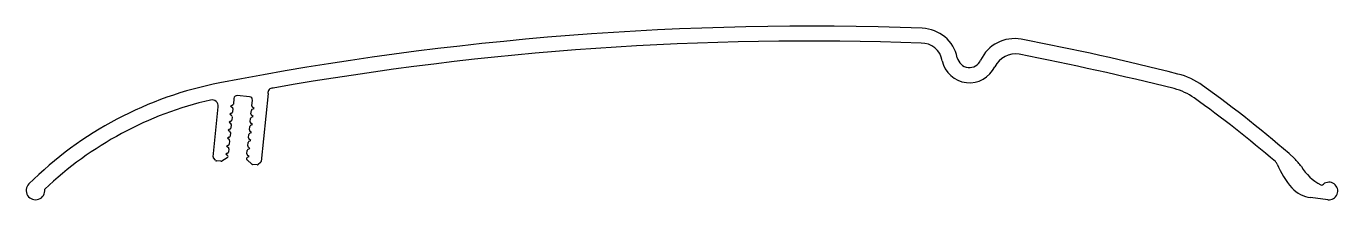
# Model space of a CAD drawing. Extents: x 2018 to 2230, y 1775 to 1803.
import ezdxf

# ---------------------------------------------------------------- set-up
doc = ezdxf.new("R2010")
doc.units = 0
doc.header["$LTSCALE"] = 5
doc.layers.get('0').update_dxf_attribs({"linetype": 'CONTINUOUS'})

msp = doc.modelspace()

# ---------------------------------------------------------------- linework, layer by layer
for p, q in [((2056.94, 1792.48), (2055.83, 1781.49)), ((2048.07, 1782.28), (2048.88, 1790.36)), ((2051.19, 1790.59), (2050.9, 1790.46)), ((2050.9, 1790.46), (2051.16, 1790.27)), ((2051.43, 1791.71), (2051.34, 1790.79)), ((2053.97, 1791.96), (2051.98, 1792.16)), ((2054.32, 1790.49), (2054.42, 1791.41)), ((2054.69, 1790.08), (2054.43, 1790.26)), ((2051.06, 1789.3), (2050.77, 1789.17)), ((2050.77, 1789.17), (2051.03, 1788.98)), ((2051.13, 1788.75), (2051.08, 1788.21)), ((2051.26, 1790.05), (2051.21, 1789.5)), ((2054.06, 1787.9), (2054.12, 1788.45)), ((2054.19, 1789.2), (2054.25, 1789.74)), ((2054.26, 1788.65), (2054.55, 1788.78)), ((2054.55, 1788.78), (2054.3, 1788.97)), ((2054.4, 1789.95), (2054.69, 1790.08)), ((2050.8, 1786.71), (2050.51, 1786.58)), ((2050.51, 1786.58), (2050.77, 1786.39)), ((2050.93, 1788), (2050.64, 1787.87)), ((2050.64, 1787.87), (2050.9, 1787.69)), ((2050.87, 1786.17), (2050.82, 1785.62)), ((2051, 1787.46), (2050.95, 1786.91)), ((2053.93, 1786.61), (2053.99, 1787.16)), ((2054, 1786.07), (2054.29, 1786.2)), ((2054.29, 1786.2), (2054.03, 1786.38)), ((2054.13, 1787.36), (2054.42, 1787.49)), ((2054.42, 1787.49), (2054.17, 1787.68)), ((2050.54, 1784.12), (2050.25, 1783.99)), ((2050.25, 1783.99), (2050.51, 1783.81)), ((2050.67, 1785.42), (2050.38, 1785.29)), ((2050.38, 1785.29), (2050.64, 1785.1)), ((2050.74, 1784.87), (2050.69, 1784.33)), ((2053.67, 1784.02), (2053.73, 1784.57)), ((2053.8, 1785.32), (2053.86, 1785.86)), ((2053.87, 1784.77), (2054.16, 1784.9)), ((2054.16, 1784.9), (2053.9, 1785.09)), ((2048.44, 1781.71), (2048.12, 1782.09)), ((2050.36, 1782.09), (2049.47, 1781.58)), ((2050.41, 1782.83), (2050.12, 1782.7)), ((2050.12, 1782.7), (2050.38, 1782.51)), ((2050.61, 1783.58), (2050.56, 1783.03)), ((2053.54, 1782.73), (2053.6, 1783.28)), ((2054.31, 1781.09), (2053.55, 1781.77)), ((2053.61, 1782.19), (2053.9, 1782.32)), ((2053.9, 1782.32), (2053.64, 1782.5)), ((2053.74, 1783.48), (2054.03, 1783.61)), ((2054.03, 1783.61), (2053.77, 1783.8)), ((2049.32, 1781.54), (2048.61, 1781.62)), ((2055.17, 1780.95), (2054.45, 1781.02)), ((2055.74, 1781.32), (2055.35, 1781.01)), ((2227.28, 1777.75), (2227.44, 1777.85)), ((2228.15, 1775.33), (2225.36, 1775.68))]:
    msp.add_line(p, q)
for centre, radius, start, end in [((2144.43, 1303.37), 500, 87.9134, 100.9825), ((2162.41, 1797.04), 6, 11.9772, 87.9134), ((2144.39, 1303.86), 497.11, 87.9194, 100.0366), ((2177.51, 1795.36), 6, 79.3168, 155.3378), ((2104.47, 1408.19), 400, 75.6079, 79.3168), ((2162.53, 1797.3), 3.34, 8.2881, 91.4375), ((2177.81, 1794.94), 3.95, 83.221, 151.4809), ((2065.44, 1232.81), 577.19, 76.1778, 78.72654), ((2170.25, 1798.75), 4.52, 192.4513, 334.7483), ((2170.24, 1798.7), 2, 191.9772, 335.3378), ((2201.46, 1785.2), 10.72, 53.0353, 76.8998), ((2060.6, 1735.31), 60, 100.9825, 134.7971), ((2057.69, 1792.6), 0.765, 85.1202, 189.1334), ((2200.52, 1783.07), 10.6, 55.3278, 74.5881), ((2103.98, 1647.32), 179.58, 48.5851, 54.6364), ((2060.6, 1735.31), 57.6, 102.9814, 133.6126), ((2047.89, 1790.46), 1, 354.223, 102.9814), ((2051.02, 1790.07), 0.25, 354.223, 54.223), ((2051.09, 1790.82), 0.25, 294.223, 354.223), ((2051.93, 1791.66), 0.5, 84.223, 174.223), ((2053.92, 1791.46), 0.5, 354.223, 84.223), ((2054.57, 1790.47), 0.25, 174.223, 234.223), ((2091.15, 1631.13), 197.8, 49.4784, 54.3116), ((2050.83, 1788.23), 0.25, 294.223, 354.223), ((2050.89, 1788.78), 0.25, 354.223, 54.223), ((2050.96, 1789.52), 0.25, 294.223, 354.223), ((2054.37, 1788.43), 0.25, 114.223, 174.223), ((2054.44, 1789.17), 0.25, 174.223, 234.223), ((2054.5, 1789.72), 0.25, 114.223, 174.223), ((2050.62, 1786.19), 0.25, 354.223, 54.223), ((2050.7, 1786.94), 0.25, 294.223, 354.223), ((2050.75, 1787.48), 0.25, 354.223, 54.223), ((2054.11, 1785.84), 0.25, 114.223, 174.223), ((2054.18, 1786.59), 0.25, 174.223, 234.223), ((2054.24, 1787.13), 0.25, 114.223, 174.223), ((2054.31, 1787.88), 0.25, 174.223, 234.223), ((2050.44, 1784.35), 0.25, 294.223, 354.223), ((2050.49, 1784.9), 0.25, 354.223, 54.223), ((2050.57, 1785.64), 0.25, 294.223, 354.223), ((2053.92, 1784), 0.25, 174.223, 234.223), ((2053.97, 1784.55), 0.25, 114.223, 174.223), ((2054.05, 1785.29), 0.25, 174.223, 234.223), ((2048.32, 1782.25), 0.25, 174.223, 219.223), ((2050.23, 1782.31), 0.25, 300.2564, 54.223), ((2050.31, 1783.06), 0.25, 294.223, 354.223), ((2050.36, 1783.6), 0.25, 354.223, 54.223), ((2053.71, 1781.96), 0.25, 114.223, 228.1896), ((2053.79, 1782.71), 0.25, 174.223, 234.223), ((2053.84, 1783.25), 0.25, 114.223, 174.223), ((2204.55, 1765.18), 24.78, 38.7591, 42.7), ((2048.63, 1781.86), 0.25, 219.223, 264.223), ((2049.34, 1781.79), 0.25, 264.223, 300.2564), ((2054.44, 1781.18), 0.16, 217.2952, 275.1175), ((2055.18, 1781.24), 0.29, 267.4894, 305.9566), ((2055.61, 1781.5), 0.215, 305.2766, 358.1694), ((2219.09, 1780.78), 0.915, 19.8001, 50.8206), ((2232.26, 1786.03), 13.26, 201.8746, 221.4488), ((2230.8, 1784.84), 8.07, 210.9125, 241.7793), ((2019.38, 1776.82), 1.5, 134.7971, 7.3373), ((2227.13, 1777.97), 0.272, 239.0357, 304.9821), ((2228.32, 1776.74), 1.42, 262.9303, 128.7666), ((2225.98, 1780.58), 4.94, 222.2573, 262.8627)]:
    msp.add_arc(centre, radius, start, end)

doc.saveas('drawing.dxf')
